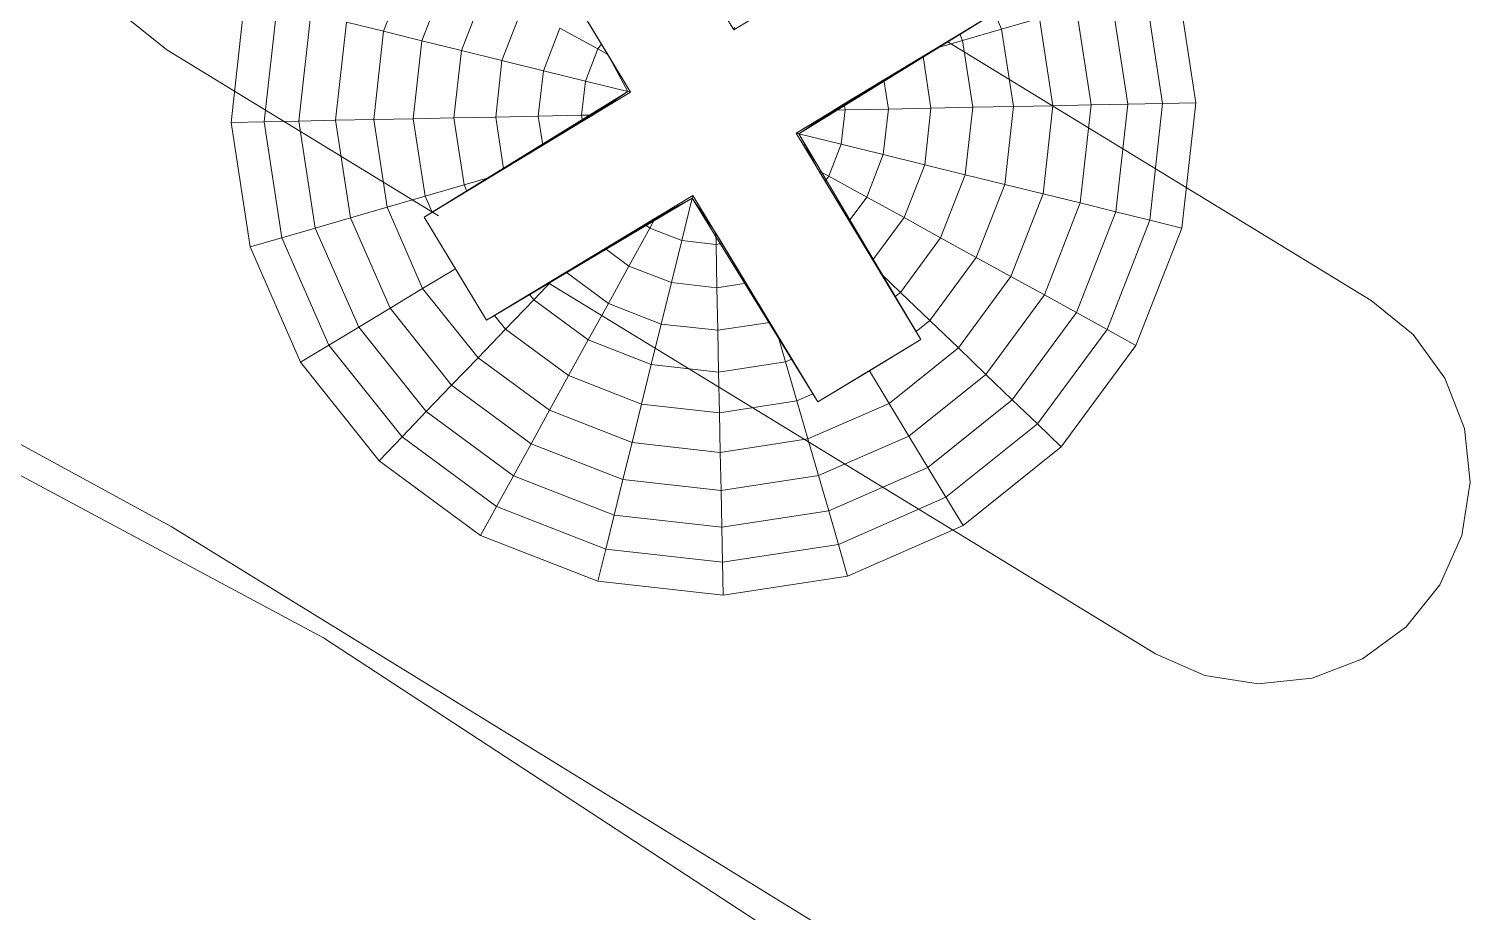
# Model space of a CAD drawing. Header units: inches. Extents: x -827 to 154, y -802 to 207.
# Drawn here: x -504.385 to -503.75, y -203.502 to -203.113 of the extents above; entities that cross this region are included whole.
import ezdxf

# ---------------------------------------------------------------- set-up
doc = ezdxf.new("R2010")
doc.units = ezdxf.units.IN
doc.header["$MEASUREMENT"] = 0
doc.layers.add('Layer0', color=7, linetype='Continuous', lineweight=9)
doc.layers.add('Miter_Saw_Station_skp', color=8, linetype='Continuous', lineweight=9)

# ---------------------------------------------------------------- blocks, each defined once
blk = doc.blocks.new('Miter_Saw_Station_skp_123-402563-Level 1')
at = {"layer": 'Layer0'}
for p, q in [((0.16535, 0.33071), (0.12256, 0.32507)), ((0.12256, 0.32507), (0.16535, 0.33071)), ((0.16535, 0.33071), (0.12256, 0.32507)), ((0.12256, 0.32507), (0.16535, 0.33071)), ((0.16535, 0.33071), (0.16535, 0.31938)), ((0.20815, 0.32507), (0.16535, 0.33071)), ((0.16535, 0.31938), (0.16535, 0.33071)), ((0.16535, 0.33071), (0.20815, 0.32507)), ((0.20815, 0.32507), (0.16535, 0.33071)), ((0.16535, 0.33071), (0.20815, 0.32507)), ((0.12256, 0.32507), (0.08268, 0.30856)), ((0.08268, 0.30856), (0.12256, 0.32507)), ((0.12256, 0.32507), (0.08268, 0.30856)), ((0.08268, 0.30856), (0.12256, 0.32507)), ((0.12256, 0.32507), (0.12549, 0.31413)), ((0.12549, 0.31413), (0.12256, 0.32507)), ((0.20815, 0.32507), (0.20522, 0.31413)), ((0.20815, 0.32507), (0.20522, 0.31413)), ((0.20815, 0.32507), (0.24803, 0.30856)), ((0.20815, 0.32507), (0.24803, 0.30856)), ((0.24803, 0.30856), (0.20815, 0.32507)), ((0.20815, 0.32507), (0.24803, 0.30856)), ((0.12549, 0.31413), (0.16535, 0.31938)), ((0.16535, 0.31938), (0.12549, 0.31413)), ((0.20522, 0.31413), (0.16535, 0.31938)), ((0.16535, 0.30741), (0.16535, 0.31938)), ((0.16535, 0.31938), (0.20522, 0.31413)), ((0.16535, 0.31938), (0.16535, 0.30741)), ((0.08834, 0.29874), (0.12549, 0.31413)), ((0.12549, 0.31413), (0.08834, 0.29874)), ((0.12549, 0.31413), (0.12859, 0.30257)), ((0.12859, 0.30257), (0.12549, 0.31413)), ((0.20522, 0.31413), (0.20212, 0.30257)), ((0.20522, 0.31413), (0.20212, 0.30257)), ((0.20522, 0.31413), (0.24237, 0.29874)), ((0.24237, 0.29874), (0.20522, 0.31413)), ((0.08268, 0.30856), (0.04843, 0.28228)), ((0.04843, 0.28228), (0.08268, 0.30856)), ((0.08268, 0.30856), (0.04843, 0.28228)), ((0.04843, 0.28228), (0.08268, 0.30856)), ((0.08834, 0.29874), (0.08268, 0.30856)), ((0.08268, 0.30856), (0.08834, 0.29874)), ((0.16535, 0.30741), (0.12859, 0.30257)), ((0.12859, 0.30257), (0.16535, 0.30741)), ((0.16535, 0.30741), (0.16535, 0.29486)), ((0.20212, 0.30257), (0.16535, 0.30741)), ((0.16535, 0.29486), (0.16535, 0.30741)), ((0.16535, 0.30741), (0.20212, 0.30257)), ((0.24803, 0.30856), (0.24237, 0.29874)), ((0.24237, 0.29874), (0.24803, 0.30856)), ((0.24803, 0.30856), (0.28228, 0.28228)), ((0.24803, 0.30856), (0.28228, 0.28228)), ((0.28228, 0.28228), (0.24803, 0.30856)), ((0.24803, 0.30856), (0.28228, 0.28228)), ((0.09432, 0.28838), (0.12859, 0.30257)), ((0.12859, 0.30257), (0.09432, 0.28838)), ((0.13183, 0.29045), (0.12859, 0.30257)), ((0.12859, 0.30257), (0.13183, 0.29045)), ((0.20212, 0.30257), (0.19887, 0.29045)), ((0.20212, 0.30257), (0.19887, 0.29045)), ((0.20212, 0.30257), (0.23638, 0.28838)), ((0.23638, 0.28838), (0.20212, 0.30257)), ((0.05644, 0.27427), (0.08834, 0.29874)), ((0.08834, 0.29874), (0.05644, 0.27427)), ((0.09432, 0.28838), (0.08834, 0.29874)), ((0.08834, 0.29874), (0.09432, 0.28838)), ((0.24237, 0.29874), (0.23638, 0.28838)), ((0.23638, 0.28838), (0.24237, 0.29874)), ((0.27427, 0.27427), (0.24237, 0.29874)), ((0.24237, 0.29874), (0.27427, 0.27427)), ((0.16535, 0.29486), (0.13183, 0.29045)), ((0.13183, 0.29045), (0.16535, 0.29486)), ((0.16535, 0.29486), (0.16535, 0.28179)), ((0.16535, 0.29486), (0.19887, 0.29045)), ((0.19887, 0.29045), (0.16535, 0.29486)), ((0.16535, 0.28179), (0.16535, 0.29486)), ((0.09432, 0.28838), (0.0649, 0.26581)), ((0.0649, 0.26581), (0.09432, 0.28838)), ((0.1006, 0.27751), (0.09432, 0.28838)), ((0.09432, 0.28838), (0.1006, 0.27751)), ((0.1006, 0.27751), (0.13183, 0.29045)), ((0.13183, 0.29045), (0.1006, 0.27751)), ((0.13522, 0.27782), (0.13183, 0.29045)), ((0.13183, 0.29045), (0.13522, 0.27782)), ((0.19887, 0.29045), (0.19549, 0.27782)), ((0.19887, 0.29045), (0.19549, 0.27782)), ((0.23011, 0.27751), (0.19887, 0.29045)), ((0.19887, 0.29045), (0.23011, 0.27751)), ((0.23011, 0.27751), (0.23638, 0.28838)), ((0.23638, 0.28838), (0.23011, 0.27751)), ((0.23638, 0.28838), (0.26581, 0.26581)), ((0.26581, 0.26581), (0.23638, 0.28838)), ((0.04843, 0.28228), (0.02215, 0.24803)), ((0.04843, 0.28228), (0.02215, 0.24803)), ((0.02215, 0.24803), (0.04843, 0.28228)), ((0.02215, 0.24803), (0.04843, 0.28228)), ((0.04843, 0.28228), (0.05644, 0.27427)), ((0.05644, 0.27427), (0.04843, 0.28228)), ((0.13522, 0.27782), (0.16535, 0.28179)), ((0.13522, 0.27782), (0.16535, 0.28179)), ((0.16535, 0.28179), (0.16535, 0.2687)), ((0.19549, 0.27782), (0.16535, 0.28179)), ((0.16535, 0.2687), (0.16535, 0.28179)), ((0.16535, 0.28179), (0.19549, 0.27782)), ((0.27427, 0.27427), (0.28228, 0.28228)), ((0.28228, 0.28228), (0.27427, 0.27427)), ((0.28228, 0.28228), (0.30856, 0.24803)), ((0.28228, 0.28228), (0.30856, 0.24803)), ((0.30856, 0.24803), (0.28228, 0.28228)), ((0.28228, 0.28228), (0.30856, 0.24803)), ((0.1006, 0.27751), (0.07378, 0.25693)), ((0.07378, 0.25693), (0.1006, 0.27751)), ((0.1006, 0.27751), (0.10714, 0.26619)), ((0.10714, 0.26619), (0.1006, 0.27751)), ((0.13522, 0.27782), (0.10714, 0.26619)), ((0.10714, 0.26619), (0.13522, 0.27782)), ((0.13522, 0.27782), (0.13873, 0.26473)), ((0.13522, 0.27782), (0.13873, 0.26473)), ((0.19549, 0.27782), (0.19198, 0.26473)), ((0.19549, 0.27782), (0.19198, 0.26473)), ((0.22357, 0.26619), (0.19549, 0.27782)), ((0.19549, 0.27782), (0.22357, 0.26619)), ((0.22357, 0.26619), (0.23011, 0.27751)), ((0.23011, 0.27751), (0.22357, 0.26619)), ((0.25693, 0.25693), (0.23011, 0.27751)), ((0.23011, 0.27751), (0.25693, 0.25693)), ((0.03196, 0.24237), (0.05644, 0.27427)), ((0.05644, 0.27427), (0.03196, 0.24237)), ((0.0649, 0.26581), (0.05644, 0.27427)), ((0.05644, 0.27427), (0.0649, 0.26581)), ((0.27427, 0.27427), (0.26581, 0.26581)), ((0.26581, 0.26581), (0.27427, 0.27427)), ((0.27427, 0.27427), (0.29874, 0.24237)), ((0.29874, 0.24237), (0.27427, 0.27427)), ((0.14401, 0.1867), (0.14469, 0.2687)), ((0.14469, 0.2687), (0.16535, 0.2687)), ((0.14469, 0.2687), (0.14469, 0.26551)), ((0.14469, 0.2687), (0.16535, 0.2687)), ((0.18602, 0.2687), (0.14469, 0.2687)), ((0.14469, 0.18602), (0.14469, 0.2687)), ((0.14469, 0.26551), (0.14469, 0.2687)), ((0.14469, 0.2687), (0.14469, 0.20115)), ((0.14469, 0.18602), (0.14469, 0.2687)), ((0.18602, 0.2687), (0.14469, 0.2687)), ((0.18602, 0.2687), (0.16535, 0.2687)), ((0.16535, 0.2687), (0.18602, 0.2687)), ((0.18602, 0.2687), (0.18602, 0.26551)), ((0.18602, 0.18602), (0.18602, 0.2687)), ((0.18602, 0.26551), (0.18602, 0.2687)), ((0.1867, 0.1867), (0.18602, 0.2687)), ((0.18602, 0.2687), (0.18602, 0.20115)), ((0.18602, 0.18602), (0.18602, 0.2687)), ((0.0649, 0.26581), (0.04233, 0.23638)), ((0.04233, 0.23638), (0.0649, 0.26581)), ((0.0649, 0.26581), (0.07378, 0.25693)), ((0.07378, 0.25693), (0.0649, 0.26581)), ((0.08302, 0.24768), (0.10714, 0.26619)), ((0.10714, 0.26619), (0.08302, 0.24768)), ((0.11391, 0.25445), (0.10714, 0.26619)), ((0.10714, 0.26619), (0.11391, 0.25445)), ((0.11391, 0.25445), (0.13873, 0.26473)), ((0.13873, 0.26473), (0.11391, 0.25445)), ((0.13873, 0.26473), (0.14469, 0.26551)), ((0.14469, 0.26551), (0.13873, 0.26473)), ((0.13873, 0.26473), (0.14234, 0.25124)), ((0.14234, 0.25124), (0.13873, 0.26473)), ((0.14469, 0.25155), (0.14469, 0.26551)), ((0.14469, 0.26551), (0.14469, 0.25155)), ((0.18602, 0.26551), (0.19198, 0.26473)), ((0.19198, 0.26473), (0.18602, 0.26551)), ((0.18602, 0.25155), (0.18602, 0.26551)), ((0.18602, 0.25155), (0.18602, 0.26551)), ((0.19198, 0.26473), (0.18837, 0.25124)), ((0.19198, 0.26473), (0.18837, 0.25124)), ((0.19198, 0.26473), (0.2168, 0.25445)), ((0.2168, 0.25445), (0.19198, 0.26473)), ((0.22357, 0.26619), (0.2168, 0.25445)), ((0.2168, 0.25445), (0.22357, 0.26619)), ((0.22357, 0.26619), (0.24768, 0.24768)), ((0.24768, 0.24768), (0.22357, 0.26619)), ((0.25693, 0.25693), (0.26581, 0.26581)), ((0.26581, 0.26581), (0.25693, 0.25693)), ((0.28838, 0.23638), (0.26581, 0.26581)), ((0.26581, 0.26581), (0.28838, 0.23638)), ((0.05319, 0.23011), (0.07378, 0.25693)), ((0.07378, 0.25693), (0.05319, 0.23011)), ((0.07378, 0.25693), (0.08302, 0.24768)), ((0.08302, 0.24768), (0.07378, 0.25693)), ((0.25693, 0.25693), (0.24768, 0.24768)), ((0.24768, 0.24768), (0.25693, 0.25693)), ((0.25693, 0.25693), (0.27751, 0.23011)), ((0.27751, 0.23011), (0.25693, 0.25693)), ((0.11391, 0.25445), (0.09261, 0.2381)), ((0.09261, 0.2381), (0.11391, 0.25445)), ((0.11391, 0.25445), (0.1209, 0.24236)), ((0.1209, 0.24236), (0.11391, 0.25445)), ((0.2168, 0.25445), (0.20981, 0.24236)), ((0.20981, 0.24236), (0.2168, 0.25445)), ((0.2381, 0.2381), (0.2168, 0.25445)), ((0.2168, 0.25445), (0.2381, 0.2381)), ((0.02215, 0.24803), (0.00563, 0.20815)), ((0.02215, 0.24803), (0.00563, 0.20815)), ((0.00563, 0.20815), (0.02215, 0.24803)), ((0.00563, 0.20815), (0.02215, 0.24803)), ((0.03196, 0.24237), (0.02215, 0.24803)), ((0.02215, 0.24803), (0.03196, 0.24237)), ((0.06452, 0.22357), (0.08302, 0.24768)), ((0.08302, 0.24768), (0.06452, 0.22357)), ((0.08302, 0.24768), (0.09261, 0.2381)), ((0.09261, 0.2381), (0.08302, 0.24768)), ((0.1209, 0.24236), (0.14234, 0.25124)), ((0.14234, 0.25124), (0.1209, 0.24236)), ((0.14234, 0.25124), (0.14469, 0.25155)), ((0.14234, 0.25124), (0.14469, 0.25155)), ((0.14469, 0.24249), (0.14234, 0.25124)), ((0.14234, 0.25124), (0.14469, 0.24249)), ((0.14469, 0.24249), (0.14469, 0.25155)), ((0.14469, 0.24249), (0.14469, 0.25155)), ((0.18602, 0.25155), (0.18837, 0.25124)), ((0.18837, 0.25124), (0.18602, 0.25155)), ((0.18602, 0.24249), (0.18602, 0.25155)), ((0.18602, 0.24249), (0.18602, 0.25155)), ((0.18837, 0.25124), (0.18602, 0.24249)), ((0.18837, 0.25124), (0.18602, 0.24249)), ((0.18837, 0.25124), (0.20981, 0.24236)), ((0.20981, 0.24236), (0.18837, 0.25124)), ((0.2381, 0.2381), (0.24768, 0.24768)), ((0.24768, 0.24768), (0.2381, 0.2381)), ((0.26619, 0.22357), (0.24768, 0.24768)), ((0.24768, 0.24768), (0.26619, 0.22357)), ((0.29874, 0.24237), (0.30856, 0.24803)), ((0.30856, 0.24803), (0.29874, 0.24237)), ((0.30856, 0.24803), (0.32507, 0.20815)), ((0.30856, 0.24803), (0.32507, 0.20815)), ((0.32507, 0.20815), (0.30856, 0.24803)), ((0.30856, 0.24803), (0.32507, 0.20815)), ((0.01658, 0.20522), (0.03196, 0.24237)), ((0.03196, 0.24237), (0.01658, 0.20522)), ((0.04233, 0.23638), (0.03196, 0.24237)), ((0.03196, 0.24237), (0.04233, 0.23638)), ((0.1209, 0.24236), (0.10248, 0.22823)), ((0.10248, 0.22823), (0.1209, 0.24236)), ((0.1209, 0.24236), (0.12805, 0.22996)), ((0.12805, 0.22996), (0.1209, 0.24236)), ((0.14469, 0.23685), (0.14469, 0.24249)), ((0.14469, 0.23685), (0.14469, 0.24249)), ((0.18602, 0.23685), (0.18602, 0.24249)), ((0.18602, 0.23685), (0.18602, 0.24249)), ((0.20981, 0.24236), (0.20266, 0.22996)), ((0.20266, 0.22996), (0.20981, 0.24236)), ((0.20981, 0.24236), (0.22823, 0.22823)), ((0.22823, 0.22823), (0.20981, 0.24236)), ((0.29874, 0.24237), (0.28838, 0.23638)), ((0.28838, 0.23638), (0.29874, 0.24237)), ((0.29874, 0.24237), (0.31413, 0.20522)), ((0.31413, 0.20522), (0.29874, 0.24237)), ((0.09261, 0.2381), (0.07626, 0.2168)), ((0.07626, 0.2168), (0.09261, 0.2381)), ((0.10248, 0.22823), (0.09261, 0.2381)), ((0.09261, 0.2381), (0.10248, 0.22823)), ((0.22823, 0.22823), (0.2381, 0.2381)), ((0.2381, 0.2381), (0.22823, 0.22823)), ((0.25445, 0.2168), (0.2381, 0.2381)), ((0.2381, 0.2381), (0.25445, 0.2168)), ((0.04233, 0.23638), (0.02813, 0.20212)), ((0.02813, 0.20212), (0.04233, 0.23638)), ((0.04233, 0.23638), (0.05319, 0.23011)), ((0.05319, 0.23011), (0.04233, 0.23638)), ((0.12805, 0.22996), (0.14469, 0.23685)), ((0.14469, 0.23685), (0.12805, 0.22996)), ((0.14469, 0.22118), (0.14469, 0.23685)), ((0.14469, 0.23685), (0.14469, 0.22118)), ((0.20266, 0.22996), (0.18602, 0.23685)), ((0.18602, 0.22118), (0.18602, 0.23685)), ((0.18602, 0.23685), (0.20266, 0.22996)), ((0.18602, 0.22118), (0.18602, 0.23685)), ((0.28838, 0.23638), (0.27751, 0.23011)), ((0.27751, 0.23011), (0.28838, 0.23638)), ((0.30257, 0.20212), (0.28838, 0.23638)), ((0.28838, 0.23638), (0.30257, 0.20212)), ((0.05319, 0.23011), (0.04026, 0.19887)), ((0.04026, 0.19887), (0.05319, 0.23011)), ((0.05319, 0.23011), (0.06452, 0.22357)), ((0.06452, 0.22357), (0.05319, 0.23011)), ((0.10248, 0.22823), (0.08835, 0.20981)), ((0.08835, 0.20981), (0.10248, 0.22823)), ((0.1126, 0.21811), (0.10248, 0.22823)), ((0.10248, 0.22823), (0.1126, 0.21811)), ((0.1126, 0.21811), (0.12805, 0.22996)), ((0.12805, 0.22996), (0.1126, 0.21811)), ((0.12805, 0.22996), (0.13535, 0.21732)), ((0.13535, 0.21732), (0.12805, 0.22996)), ((0.20266, 0.22996), (0.19536, 0.21732)), ((0.20266, 0.22996), (0.19536, 0.21732)), ((0.21811, 0.21811), (0.20266, 0.22996)), ((0.20266, 0.22996), (0.21811, 0.21811)), ((0.21811, 0.21811), (0.22823, 0.22823)), ((0.22823, 0.22823), (0.21811, 0.21811)), ((0.22823, 0.22823), (0.24236, 0.20981)), ((0.24236, 0.20981), (0.22823, 0.22823)), ((0.26619, 0.22357), (0.27751, 0.23011)), ((0.27751, 0.23011), (0.26619, 0.22357)), ((0.29045, 0.19887), (0.27751, 0.23011)), ((0.27751, 0.23011), (0.29045, 0.19887)), ((0.05289, 0.19549), (0.06452, 0.22357)), ((0.06452, 0.22357), (0.05289, 0.19549)), ((0.06452, 0.22357), (0.07626, 0.2168)), ((0.07626, 0.2168), (0.06452, 0.22357)), ((0.26619, 0.22357), (0.25445, 0.2168)), ((0.25445, 0.2168), (0.26619, 0.22357)), ((0.26619, 0.22357), (0.27782, 0.19549)), ((0.27782, 0.19549), (0.26619, 0.22357)), ((0.10074, 0.20266), (0.1126, 0.21811)), ((0.1126, 0.21811), (0.10074, 0.20266)), ((0.12293, 0.20778), (0.1126, 0.21811)), ((0.1126, 0.21811), (0.12293, 0.20778)), ((0.14469, 0.22118), (0.13535, 0.21732)), ((0.13535, 0.21732), (0.14469, 0.22118)), ((0.14469, 0.22118), (0.14469, 0.20527)), ((0.14469, 0.20527), (0.14469, 0.22118)), ((0.18602, 0.22118), (0.19536, 0.21732)), ((0.19536, 0.21732), (0.18602, 0.22118)), ((0.18602, 0.20527), (0.18602, 0.22118)), ((0.18602, 0.20527), (0.18602, 0.22118)), ((0.20778, 0.20778), (0.21811, 0.21811)), ((0.21811, 0.21811), (0.20778, 0.20778)), ((0.22996, 0.20266), (0.21811, 0.21811)), ((0.21811, 0.21811), (0.22996, 0.20266)), ((0.06598, 0.19198), (0.07626, 0.2168)), ((0.07626, 0.2168), (0.06598, 0.19198)), ((0.08835, 0.20981), (0.07626, 0.2168)), ((0.07626, 0.2168), (0.08835, 0.20981)), ((0.13535, 0.21732), (0.12293, 0.20778)), ((0.12293, 0.20778), (0.13535, 0.21732)), ((0.13535, 0.21732), (0.14277, 0.20448)), ((0.14277, 0.20448), (0.13535, 0.21732)), ((0.19536, 0.21732), (0.18794, 0.20448)), ((0.19536, 0.21732), (0.18794, 0.20448)), ((0.19536, 0.21732), (0.20778, 0.20778)), ((0.20778, 0.20778), (0.19536, 0.21732)), ((0.25445, 0.2168), (0.24236, 0.20981)), ((0.24236, 0.20981), (0.25445, 0.2168)), ((0.25445, 0.2168), (0.26473, 0.19198)), ((0.26473, 0.19198), (0.25445, 0.2168)), ((0.07947, 0.18837), (0.08835, 0.20981)), ((0.08835, 0.20981), (0.07947, 0.18837)), ((0.10074, 0.20266), (0.08835, 0.20981)), ((0.08835, 0.20981), (0.10074, 0.20266)), ((0.12293, 0.20778), (0.11339, 0.19536)), ((0.11339, 0.19536), (0.12293, 0.20778)), ((0.13341, 0.1973), (0.12293, 0.20778)), ((0.12293, 0.20778), (0.13341, 0.1973)), ((0.1973, 0.1973), (0.20778, 0.20778)), ((0.20778, 0.20778), (0.1973, 0.1973)), ((0.20778, 0.20778), (0.21732, 0.19536)), ((0.21732, 0.19536), (0.20778, 0.20778)), ((0.22996, 0.20266), (0.24236, 0.20981)), ((0.24236, 0.20981), (0.22996, 0.20266)), ((0.25124, 0.18837), (0.24236, 0.20981)), ((0.24236, 0.20981), (0.25124, 0.18837)), ((0.32507, 0.20815), (0.31413, 0.20522)), ((0.31413, 0.20522), (0.32507, 0.20815)), ((0.32507, 0.20815), (0.33071, 0.16535)), ((0.32507, 0.20815), (0.33071, 0.16535)), ((0.33071, 0.16535), (0.32507, 0.20815)), ((0.32507, 0.20815), (0.33071, 0.16535)), ((0.10074, 0.20266), (0.09386, 0.18602)), ((0.09386, 0.18602), (0.10074, 0.20266)), ((0.10074, 0.20266), (0.11339, 0.19536)), ((0.11339, 0.19536), (0.10074, 0.20266)), ((0.13341, 0.1973), (0.14277, 0.20448)), ((0.14277, 0.20448), (0.13341, 0.1973)), ((0.14277, 0.20448), (0.14469, 0.20527)), ((0.14277, 0.20448), (0.14469, 0.20527)), ((0.14277, 0.20448), (0.14469, 0.20115)), ((0.14469, 0.20115), (0.14277, 0.20448)), ((0.14469, 0.20115), (0.14469, 0.20527)), ((0.14469, 0.20115), (0.14469, 0.20527)), ((0.18794, 0.20448), (0.18602, 0.20527)), ((0.18602, 0.20115), (0.18602, 0.20527)), ((0.18602, 0.20527), (0.18794, 0.20448)), ((0.18602, 0.20115), (0.18602, 0.20527)), ((0.18794, 0.20448), (0.18602, 0.20115)), ((0.18794, 0.20448), (0.18602, 0.20115)), ((0.1973, 0.1973), (0.18794, 0.20448)), ((0.18794, 0.20448), (0.1973, 0.1973)), ((0.22996, 0.20266), (0.21732, 0.19536)), ((0.21732, 0.19536), (0.22996, 0.20266)), ((0.22996, 0.20266), (0.23685, 0.18602)), ((0.23685, 0.18602), (0.22996, 0.20266)), ((0.30257, 0.20212), (0.31413, 0.20522)), ((0.31413, 0.20522), (0.30257, 0.20212)), ((0.31938, 0.16535), (0.31413, 0.20522)), ((0.31413, 0.20522), (0.31938, 0.16535)), ((0.14401, 0.1867), (0.14469, 0.20115)), ((0.14401, 0.1867), (0.14469, 0.20115)), ((0.1867, 0.1867), (0.18602, 0.20115)), ((0.1867, 0.1867), (0.18602, 0.20115)), ((0.29045, 0.19887), (0.27782, 0.19549)), ((0.27782, 0.19549), (0.29045, 0.19887)), ((0.30257, 0.20212), (0.29045, 0.19887)), ((0.29045, 0.19887), (0.30257, 0.20212)), ((0.29045, 0.19887), (0.29486, 0.16535)), ((0.29486, 0.16535), (0.29045, 0.19887)), ((0.30257, 0.20212), (0.30741, 0.16535)), ((0.30741, 0.16535), (0.30257, 0.20212)), ((0.06598, 0.19198), (0.05289, 0.19549)), ((0.06598, 0.19198), (0.05289, 0.19549)), ((0.10953, 0.18602), (0.11339, 0.19536)), ((0.11339, 0.19536), (0.10953, 0.18602)), ((0.12623, 0.18794), (0.11339, 0.19536)), ((0.11339, 0.19536), (0.12623, 0.18794)), ((0.12623, 0.18794), (0.13341, 0.1973)), ((0.13341, 0.1973), (0.12623, 0.18794)), ((0.14401, 0.1867), (0.13341, 0.1973)), ((0.13341, 0.1973), (0.14401, 0.1867)), ((0.1867, 0.1867), (0.1973, 0.1973)), ((0.1973, 0.1973), (0.1867, 0.1867)), ((0.1973, 0.1973), (0.20448, 0.18794)), ((0.20448, 0.18794), (0.1973, 0.1973)), ((0.21732, 0.19536), (0.20448, 0.18794)), ((0.20448, 0.18794), (0.21732, 0.19536)), ((0.22118, 0.18602), (0.21732, 0.19536)), ((0.21732, 0.19536), (0.22118, 0.18602)), ((0.26473, 0.19198), (0.27782, 0.19549)), ((0.27782, 0.19549), (0.26473, 0.19198)), ((0.28179, 0.16535), (0.27782, 0.19549)), ((0.27782, 0.19549), (0.28179, 0.16535)), ((0.06598, 0.19198), (0.06519, 0.18602)), ((0.06598, 0.19198), (0.06519, 0.18602)), ((0.06598, 0.19198), (0.07947, 0.18837)), ((0.07947, 0.18837), (0.06598, 0.19198)), ((0.07916, 0.18602), (0.07947, 0.18837)), ((0.07916, 0.18602), (0.07947, 0.18837)), ((0.08822, 0.18602), (0.07947, 0.18837)), ((0.08822, 0.18602), (0.07947, 0.18837)), ((0.12544, 0.18602), (0.12623, 0.18794)), ((0.12544, 0.18602), (0.12623, 0.18794)), ((0.12955, 0.18602), (0.12623, 0.18794)), ((0.12955, 0.18602), (0.12623, 0.18794)), ((0.20115, 0.18602), (0.20448, 0.18794)), ((0.20115, 0.18602), (0.20448, 0.18794)), ((0.20527, 0.18602), (0.20448, 0.18794)), ((0.20527, 0.18602), (0.20448, 0.18794)), ((0.24249, 0.18602), (0.25124, 0.18837)), ((0.24249, 0.18602), (0.25124, 0.18837)), ((0.26473, 0.19198), (0.25124, 0.18837)), ((0.25124, 0.18837), (0.26473, 0.19198)), ((0.25155, 0.18602), (0.25124, 0.18837)), ((0.25155, 0.18602), (0.25124, 0.18837)), ((0.26473, 0.19198), (0.26551, 0.18602)), ((0.26551, 0.18602), (0.26473, 0.19198)), ((0.06201, 0.18602), (0.14401, 0.1867)), ((0.14469, 0.18602), (0.06201, 0.18602)), ((0.06201, 0.18602), (0.14469, 0.18602)), ((0.14469, 0.18602), (0.06201, 0.18602)), ((0.14401, 0.1867), (0.06519, 0.18602)), ((0.06519, 0.18602), (0.07916, 0.18602)), ((0.07916, 0.18602), (0.06519, 0.18602)), ((0.14401, 0.1867), (0.07916, 0.18602)), ((0.07916, 0.18602), (0.08822, 0.18602)), ((0.08822, 0.18602), (0.07916, 0.18602)), ((0.14401, 0.1867), (0.08822, 0.18602)), ((0.08822, 0.18602), (0.09386, 0.18602)), ((0.08822, 0.18602), (0.09386, 0.18602)), ((0.14401, 0.1867), (0.09386, 0.18602)), ((0.09386, 0.18602), (0.10953, 0.18602)), ((0.10953, 0.18602), (0.09386, 0.18602)), ((0.14401, 0.1867), (0.10953, 0.18602)), ((0.10953, 0.18602), (0.12544, 0.18602)), ((0.12544, 0.18602), (0.10953, 0.18602)), ((0.14401, 0.1867), (0.12544, 0.18602)), ((0.12955, 0.18602), (0.12544, 0.18602)), ((0.12544, 0.18602), (0.12955, 0.18602)), ((0.14401, 0.1867), (0.12955, 0.18602)), ((0.12955, 0.18602), (0.14401, 0.1867)), ((0.14401, 0.1867), (0.14469, 0.18602)), ((0.14401, 0.1867), (0.14469, 0.18602)), ((0.14469, 0.18602), (0.14401, 0.1867)), ((0.14401, 0.1867), (0.14469, 0.18602)), ((0.1867, 0.1867), (0.18602, 0.18602)), ((0.1867, 0.1867), (0.18602, 0.18602)), ((0.18602, 0.18602), (0.1867, 0.1867)), ((0.18602, 0.18602), (0.1867, 0.1867)), ((0.18602, 0.18602), (0.2687, 0.18602)), ((0.2687, 0.18602), (0.18602, 0.18602)), ((0.20115, 0.18602), (0.1867, 0.1867)), ((0.1867, 0.1867), (0.20115, 0.18602)), ((0.1867, 0.1867), (0.2687, 0.18602)), ((0.1867, 0.1867), (0.2687, 0.18602)), ((0.1867, 0.1867), (0.26551, 0.18602)), ((0.1867, 0.1867), (0.25155, 0.18602)), ((0.1867, 0.1867), (0.24249, 0.18602)), ((0.1867, 0.1867), (0.23685, 0.18602)), ((0.1867, 0.1867), (0.22118, 0.18602)), ((0.1867, 0.1867), (0.20527, 0.18602)), ((0.20527, 0.18602), (0.20115, 0.18602)), ((0.20527, 0.18602), (0.20115, 0.18602)), ((0.22118, 0.18602), (0.20527, 0.18602)), ((0.20527, 0.18602), (0.22118, 0.18602)), ((0.23685, 0.18602), (0.22118, 0.18602)), ((0.22118, 0.18602), (0.23685, 0.18602)), ((0.24249, 0.18602), (0.23685, 0.18602)), ((0.23685, 0.18602), (0.24249, 0.18602)), ((0.25155, 0.18602), (0.24249, 0.18602)), ((0.25155, 0.18602), (0.24249, 0.18602)), ((0.25155, 0.18602), (0.26551, 0.18602)), ((0.26551, 0.18602), (0.25155, 0.18602)), ((0.2687, 0.18602), (0.26551, 0.18602)), ((0.26551, 0.18602), (0.2687, 0.18602)), ((0.2687, 0.18602), (0.2687, 0.14469)), ((0.2687, 0.16535), (0.2687, 0.18602)), ((0.2687, 0.18602), (0.2687, 0.16535)), ((0.2687, 0.18602), (0.2687, 0.14469)), ((0.2687, 0.14469), (0.2687, 0.16535)), ((0.28179, 0.16535), (0.2687, 0.16535)), ((0.2687, 0.14469), (0.2687, 0.16535)), ((0.2687, 0.16535), (0.28179, 0.16535)), ((0.28179, 0.16535), (0.27782, 0.13522)), ((0.28179, 0.16535), (0.27782, 0.13522)), ((0.28179, 0.16535), (0.29486, 0.16535)), ((0.28179, 0.16535), (0.29486, 0.16535)), ((0.29486, 0.16535), (0.29045, 0.13183)), ((0.29045, 0.13183), (0.29486, 0.16535)), ((0.29486, 0.16535), (0.30741, 0.16535)), ((0.29486, 0.16535), (0.30741, 0.16535)), ((0.30741, 0.16535), (0.30257, 0.12859)), ((0.30257, 0.12859), (0.30741, 0.16535)), ((0.30741, 0.16535), (0.31938, 0.16535)), ((0.30741, 0.16535), (0.31938, 0.16535)), ((0.31938, 0.16535), (0.31413, 0.12549)), ((0.31413, 0.12549), (0.31938, 0.16535)), ((0.31938, 0.16535), (0.33071, 0.16535)), ((0.31938, 0.16535), (0.33071, 0.16535)), ((0.32507, 0.12256), (0.33071, 0.16535)), ((0.33071, 0.16535), (0.32507, 0.12256)), ((0.32507, 0.12256), (0.33071, 0.16535)), ((0.32507, 0.12256), (0.33071, 0.16535)), ((0.14469, 0.14469), (0.06201, 0.14469)), ((0.14469, 0.14469), (0.06201, 0.14469)), ((0.14401, 0.14401), (0.14469, 0.14469)), ((0.14401, 0.14401), (0.14469, 0.14469)), ((0.14469, 0.14469), (0.14401, 0.14401)), ((0.14469, 0.14469), (0.14401, 0.14401)), ((0.14469, 0.06201), (0.14469, 0.14469)), ((0.14469, 0.14469), (0.14469, 0.12955)), ((0.14469, 0.14469), (0.14469, 0.06201)), ((0.18602, 0.14469), (0.2687, 0.14469)), ((0.1867, 0.14401), (0.18602, 0.14469)), ((0.18602, 0.14469), (0.18602, 0.06201)), ((0.1867, 0.14401), (0.18602, 0.14469)), ((0.2687, 0.14469), (0.18602, 0.14469)), ((0.18602, 0.14469), (0.1867, 0.14401)), ((0.18602, 0.14469), (0.18602, 0.12955)), ((0.18602, 0.14469), (0.1867, 0.14401)), ((0.18602, 0.14469), (0.2687, 0.14469)), ((0.18602, 0.14469), (0.18602, 0.06201)), ((0.1867, 0.14401), (0.18602, 0.12955)), ((0.18602, 0.12955), (0.1867, 0.14401)), ((0.1867, 0.14401), (0.20115, 0.14469)), ((0.20115, 0.14469), (0.1867, 0.14401)), ((0.2687, 0.14469), (0.1867, 0.14401)), ((0.1867, 0.14401), (0.26551, 0.14469)), ((0.1867, 0.14401), (0.25155, 0.14469)), ((0.1867, 0.14401), (0.24249, 0.14469)), ((0.1867, 0.14401), (0.23685, 0.14469)), ((0.1867, 0.14401), (0.22118, 0.14469)), ((0.1867, 0.14401), (0.20527, 0.14469)), ((0.1867, 0.14401), (0.1973, 0.13341)), ((0.1973, 0.13341), (0.1867, 0.14401)), ((0.20527, 0.14469), (0.20115, 0.14469)), ((0.20115, 0.14469), (0.20448, 0.14277)), ((0.20527, 0.14469), (0.20115, 0.14469)), ((0.20448, 0.14277), (0.20115, 0.14469)), ((0.20527, 0.14469), (0.20448, 0.14277)), ((0.20527, 0.14469), (0.20448, 0.14277)), ((0.22118, 0.14469), (0.20527, 0.14469)), ((0.20527, 0.14469), (0.22118, 0.14469)), ((0.22118, 0.14469), (0.21732, 0.13535)), ((0.21732, 0.13535), (0.22118, 0.14469)), ((0.23685, 0.14469), (0.22118, 0.14469)), ((0.22118, 0.14469), (0.23685, 0.14469)), ((0.22996, 0.12805), (0.23685, 0.14469)), ((0.23685, 0.14469), (0.22996, 0.12805)), ((0.24249, 0.14469), (0.23685, 0.14469)), ((0.23685, 0.14469), (0.24249, 0.14469)), ((0.25155, 0.14469), (0.24249, 0.14469)), ((0.24249, 0.14469), (0.25124, 0.14234)), ((0.25155, 0.14469), (0.24249, 0.14469)), ((0.25124, 0.14234), (0.24249, 0.14469)), ((0.25155, 0.14469), (0.25124, 0.14234)), ((0.25155, 0.14469), (0.25124, 0.14234)), ((0.25155, 0.14469), (0.26551, 0.14469)), ((0.26551, 0.14469), (0.25155, 0.14469)), ((0.26473, 0.13873), (0.26551, 0.14469)), ((0.26551, 0.14469), (0.26473, 0.13873)), ((0.2687, 0.14469), (0.26551, 0.14469)), ((0.2687, 0.14469), (0.26551, 0.14469)), ((0.1973, 0.13341), (0.20448, 0.14277)), ((0.20448, 0.14277), (0.1973, 0.13341)), ((0.21732, 0.13535), (0.20448, 0.14277)), ((0.20448, 0.14277), (0.21732, 0.13535)), ((0.24236, 0.1209), (0.25124, 0.14234)), ((0.25124, 0.14234), (0.24236, 0.1209)), ((0.26473, 0.13873), (0.25124, 0.14234)), ((0.25124, 0.14234), (0.26473, 0.13873)), ((0.26473, 0.13873), (0.25445, 0.11391)), ((0.25445, 0.11391), (0.26473, 0.13873)), ((0.26473, 0.13873), (0.27782, 0.13522)), ((0.27782, 0.13522), (0.26473, 0.13873)), ((0.18794, 0.12623), (0.1973, 0.13341)), ((0.1973, 0.13341), (0.18794, 0.12623)), ((0.1973, 0.13341), (0.20778, 0.12293)), ((0.20778, 0.12293), (0.1973, 0.13341)), ((0.20778, 0.12293), (0.21732, 0.13535)), ((0.21732, 0.13535), (0.20778, 0.12293)), ((0.22996, 0.12805), (0.21732, 0.13535)), ((0.21732, 0.13535), (0.22996, 0.12805)), ((0.27782, 0.13522), (0.26619, 0.10714)), ((0.26619, 0.10714), (0.27782, 0.13522)), ((0.27782, 0.13522), (0.29045, 0.13183)), ((0.29045, 0.13183), (0.27782, 0.13522)), ((0.18794, 0.12623), (0.18602, 0.12955)), ((0.18794, 0.12623), (0.18602, 0.12955)), ((0.18602, 0.12544), (0.18602, 0.12955)), ((0.18602, 0.12544), (0.18602, 0.12955)), ((0.27751, 0.1006), (0.29045, 0.13183)), ((0.29045, 0.13183), (0.27751, 0.1006)), ((0.30257, 0.12859), (0.28838, 0.09432)), ((0.28838, 0.09432), (0.30257, 0.12859)), ((0.29045, 0.13183), (0.30257, 0.12859)), ((0.30257, 0.12859), (0.29045, 0.13183)), ((0.31413, 0.12549), (0.30257, 0.12859)), ((0.30257, 0.12859), (0.31413, 0.12549)), ((0.18794, 0.12623), (0.18602, 0.12544)), ((0.18794, 0.12623), (0.18602, 0.12544)), ((0.18602, 0.10953), (0.18602, 0.12544)), ((0.18602, 0.10953), (0.18602, 0.12544)), ((0.19536, 0.11339), (0.18794, 0.12623)), ((0.18794, 0.12623), (0.19536, 0.11339)), ((0.22996, 0.12805), (0.21811, 0.1126)), ((0.21811, 0.1126), (0.22996, 0.12805)), ((0.24236, 0.1209), (0.22996, 0.12805)), ((0.22996, 0.12805), (0.24236, 0.1209)), ((0.29874, 0.08834), (0.31413, 0.12549)), ((0.31413, 0.12549), (0.29874, 0.08834)), ((0.32507, 0.12256), (0.31413, 0.12549)), ((0.31413, 0.12549), (0.32507, 0.12256)), ((0.20778, 0.12293), (0.19536, 0.11339)), ((0.19536, 0.11339), (0.20778, 0.12293)), ((0.20778, 0.12293), (0.21811, 0.1126)), ((0.21811, 0.1126), (0.20778, 0.12293)), ((0.24236, 0.1209), (0.22823, 0.10248)), ((0.22823, 0.10248), (0.24236, 0.1209)), ((0.24236, 0.1209), (0.25445, 0.11391)), ((0.25445, 0.11391), (0.24236, 0.1209)), ((0.30856, 0.08268), (0.32507, 0.12256)), ((0.32507, 0.12256), (0.30856, 0.08268)), ((0.30856, 0.08268), (0.32507, 0.12256)), ((0.30856, 0.08268), (0.32507, 0.12256)), ((0.25445, 0.11391), (0.2381, 0.09261)), ((0.2381, 0.09261), (0.25445, 0.11391)), ((0.25445, 0.11391), (0.26619, 0.10714)), ((0.26619, 0.10714), (0.25445, 0.11391)), ((0.21811, 0.1126), (0.20266, 0.10074)), ((0.20266, 0.10074), (0.21811, 0.1126)), ((0.21811, 0.1126), (0.22823, 0.10248)), ((0.22823, 0.10248), (0.21811, 0.1126)), ((0.24768, 0.08302), (0.26619, 0.10714)), ((0.26619, 0.10714), (0.24768, 0.08302)), ((0.27751, 0.1006), (0.26619, 0.10714)), ((0.26619, 0.10714), (0.27751, 0.1006)), ((0.22823, 0.10248), (0.20981, 0.08835)), ((0.20981, 0.08835), (0.22823, 0.10248)), ((0.2381, 0.09261), (0.22823, 0.10248)), ((0.22823, 0.10248), (0.2381, 0.09261)), ((0.27751, 0.1006), (0.25693, 0.07378)), ((0.25693, 0.07378), (0.27751, 0.1006)), ((0.27751, 0.1006), (0.28838, 0.09432)), ((0.28838, 0.09432), (0.27751, 0.1006)), ((0.28838, 0.09432), (0.26581, 0.0649)), ((0.26581, 0.0649), (0.28838, 0.09432)), ((0.28838, 0.09432), (0.29874, 0.08834)), ((0.29874, 0.08834), (0.28838, 0.09432)), ((0.2168, 0.07626), (0.2381, 0.09261)), ((0.2381, 0.09261), (0.2168, 0.07626)), ((0.24768, 0.08302), (0.2381, 0.09261)), ((0.2381, 0.09261), (0.24768, 0.08302)), ((0.27427, 0.05644), (0.29874, 0.08834)), ((0.29874, 0.08834), (0.27427, 0.05644)), ((0.29874, 0.08834), (0.30856, 0.08268)), ((0.30856, 0.08268), (0.29874, 0.08834)), ((0.24768, 0.08302), (0.22357, 0.06452)), ((0.22357, 0.06452), (0.24768, 0.08302)), ((0.24768, 0.08302), (0.25693, 0.07378)), ((0.25693, 0.07378), (0.24768, 0.08302)), ((0.28228, 0.04843), (0.30856, 0.08268)), ((0.30856, 0.08268), (0.28228, 0.04843)), ((0.28228, 0.04843), (0.30856, 0.08268)), ((0.28228, 0.04843), (0.30856, 0.08268))]:
    blk.add_line(p, q, dxfattribs=at)
blk = doc.blocks.new('Miter_Saw_Station_skp_111-402551-Level 1')
at = {"layer": 'Layer0'}
for p, q in [((4.5215, 2.98309), (4.82553, 2.79608)), ((4.5215, 2.98309), (4.82553, 2.79608)), ((4.28322, 2.86814), (4.30874, 2.87087)), ((4.30874, 2.87087), (4.28322, 2.86814)), ((4.30874, 2.87087), (4.3341, 2.8669)), ((4.3341, 2.8669), (4.30874, 2.87087)), ((4.25927, 2.8589), (4.28322, 2.86814)), ((4.25927, 2.8589), (4.28322, 2.86814)), ((4.28322, 2.86814), (4.25927, 2.8589)), ((4.25927, 2.8589), (4.28322, 2.86814)), ((4.3341, 2.8669), (4.35757, 2.8565)), ((4.35757, 2.8565), (4.3341, 2.8669)), ((4.23853, 2.84378), (4.25927, 2.8589)), ((4.25927, 2.8589), (4.23853, 2.84378)), ((4.35757, 2.8565), (4.64625, 2.68029)), ((4.64625, 2.68029), (4.35757, 2.8565)), ((4.22241, 2.8238), (4.23853, 2.84378)), ((4.22241, 2.8238), (4.23853, 2.84378)), ((4.21201, 2.80033), (4.22241, 2.8238)), ((4.21201, 2.80033), (4.22241, 2.8238)), ((4.20804, 2.77497), (4.21201, 2.80033)), ((4.20804, 2.77497), (4.21201, 2.80033)), ((4.21201, 2.80033), (4.20804, 2.77497)), ((4.20804, 2.77497), (4.21201, 2.80033)), ((4.82553, 2.79608), (5.13893, 2.62522)), ((4.82553, 2.79608), (5.13893, 2.62522)), ((4.21077, 2.74944), (4.20804, 2.77497)), ((4.21077, 2.74944), (4.20804, 2.77497)), ((4.21077, 2.74944), (4.22001, 2.72549)), ((4.22001, 2.72549), (4.21077, 2.74944)), ((4.22001, 2.72549), (4.23513, 2.70475)), ((4.23513, 2.70475), (4.22001, 2.72549)), ((4.23513, 2.70475), (4.25511, 2.68863)), ((4.23513, 2.70475), (4.25511, 2.68863)), ((4.25511, 2.68863), (4.45663, 2.56562)), ((4.25511, 2.68863), (4.45663, 2.56562)), ((4.69842, 2.64844), (4.82759, 2.5696)), ((4.82759, 2.5696), (4.69842, 2.64844)), ((4.82759, 2.5696), (4.84757, 2.55348)), ((4.84757, 2.55348), (4.82759, 2.5696))]:
    blk.add_line(p, q, dxfattribs=at)
blk = doc.blocks.new('Miter_Saw_Station_skp_86-402526-Level 1')
blk.add_blockref('Miter_Saw_Station_skp_111-402551-Level 1', (0, 0))
blk = doc.blocks.new('Miter_Saw_Station_skp_85-402525-Level 1')
at = {"layer": 'Layer0'}
for p, q in [((9.53257, 3.18654), (10.03025, 2.86144)), ((10.03025, 2.86144), (9.53257, 3.18654)), ((10.55429, 2.58082), (10.03025, 2.86144)), ((10.03025, 2.86144), (10.55429, 2.58082))]:
    blk.add_line(p, q, dxfattribs=at)
blk = doc.blocks.new('Miter_Saw_Station_skp_24-402464-Level 1')
at = {"rotation": 90.00000000000001}
for name, p in [('Miter_Saw_Station_skp_85-402525-Level 1', (25.30457, 0.07125)), ('Miter_Saw_Station_skp_86-402526-Level 1', (25.2921, 5.34845))]:
    blk.add_blockref(name, p, dxfattribs=at)
at = {"xscale": 1.3869, "yscale": 1.3869, "zscale": 1.3869, "rotation": 121.163205249491}
blk.add_blockref('Miter_Saw_Station_skp_123-402563-Level 1', (23.00766, 9.83869), dxfattribs=at)
blk = doc.blocks.new('Miter_Saw_Station_skp_1-402441-Level 1')
at = {"xscale": 0.9269999999999998, "yscale": 0.9269999999999998, "zscale": 0.9269999999999998, "rotation": 180}
blk.add_blockref('Miter_Saw_Station_skp_24-402464-Level 1', (27.90359, 71.92039), dxfattribs=at)
blk = doc.blocks.new('Miter_Saw_Station_skp-402418-Level 1')
blk.add_blockref('Miter_Saw_Station_skp_1-402441-Level 1', (0, 0))

msp = doc.modelspace()

# ---------------------------------------------------------------- block references
at = {"layer": 'Miter_Saw_Station_skp', "color": 7, "rotation": 269.9999999999997}
msp.add_blockref('Miter_Saw_Station_skp-402418-Level 1', (-566.811294, -196.282674), dxfattribs=at)

doc.saveas('drawing.dxf')
